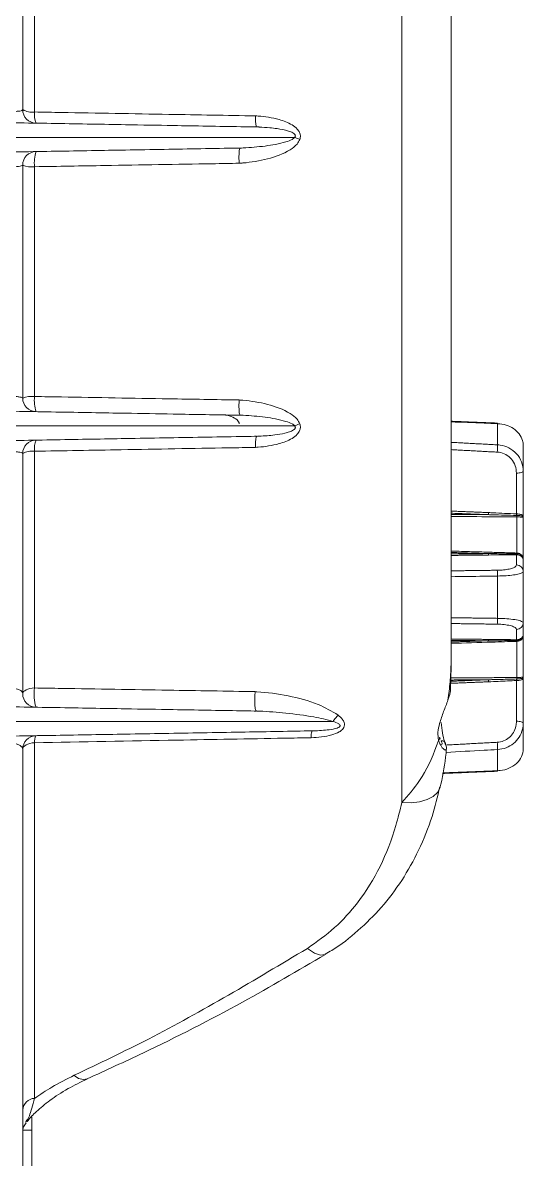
# Model space of a CAD drawing. Extents: x 12.1 to 108.7, y 1 to 80.4.
# Drawn here: x 82.21 to 83.32, y 30.73 to 33.251 of the extents above; entities that cross this region are included whole.
import ezdxf

# ---------------------------------------------------------------- set-up
doc = ezdxf.new("R2010")
doc.units = 0
doc.header["$MEASUREMENT"] = 0
doc.linetypes.add('SLD-Solid', pattern=[0])
doc.layers.add('OBJECT', color=7, linetype='CONTINUOUS')

msp = doc.modelspace()

# ---------------------------------------------------------------- linework, layer by layer
at = {"layer": 'OBJECT', "linetype": 'SLD-Solid', "lineweight": 15}
for p, q in [((83.0501, 31.5216), (83.0501, 33.8324)), ((82.2095, 33.5911), (82.2095, 33.0586)), ((82.2359, 33.5784), (82.2359, 33.0533)), ((83.1595, 31.8428), (83.1595, 33.5105)), ((82.2095, 32.9355), (82.2095, 32.4186)), ((82.2359, 32.9319), (82.2359, 32.4222)), ((83.2627, 32.315), (83.2627, 32.3619)), ((82.2095, 32.2955), (82.2095, 31.7629)), ((82.2359, 32.3008), (82.2359, 31.7757)), ((83.3195, 32.3134), (83.3195, 32.2564)), ((83.3195, 32.3134), (83.3195, 32.2388)), ((83.3045, 32.1617), (83.3045, 32.2523)), ((83.3195, 32.2564), (83.3195, 32.1559)), ((83.3195, 32.2388), (83.3195, 32.2381)), ((83.305, 32.075), (83.305, 32.1551)), ((83.3195, 32.1559), (83.3195, 32.1535)), ((83.3195, 32.1535), (83.3195, 32.1559)), ((83.3195, 32.1535), (83.3195, 32.0623)), ((83.3045, 32.0485), (83.3045, 32.0713)), ((83.3195, 32.0623), (83.3195, 32.0593)), ((83.3195, 32.0593), (83.3195, 32.034)), ((83.2627, 31.9301), (83.2627, 32.024)), ((83.3195, 32.034), (83.3195, 31.92)), ((83.3195, 31.92), (83.3195, 31.8947)), ((83.3045, 31.8827), (83.3045, 31.9055)), ((83.3195, 31.8947), (83.3195, 31.8918)), ((83.3195, 31.8918), (83.3195, 31.8005)), ((83.305, 31.7989), (83.305, 31.879)), ((83.3045, 31.7017), (83.3045, 31.7923)), ((83.3195, 31.8005), (83.3195, 31.7982)), ((83.3195, 31.7982), (83.3195, 31.8005)), ((83.3195, 31.7982), (83.3195, 31.6976)), ((83.3195, 31.7159), (83.3195, 31.7153)), ((83.3195, 31.7153), (83.3195, 31.6406)), ((83.3195, 31.6976), (83.3195, 31.6406)), ((82.2095, 31.6398), (82.2095, 30.5345)), ((82.2359, 31.6543), (82.2359, 30.8654)), ((83.2627, 31.5921), (83.2627, 31.6391)), ((82.2295, 30.8245), (82.2295, 30.7945)), ((82.2295, 30.7945), (82.2097, 30.7945)), ((82.2295, 30.7945), (82.2295, 30.607))]:
    msp.add_line(p, q, dxfattribs=at)
at = {"layer": 'OBJECT', "linetype": 'SLD-Solid', "lineweight": 15, "flags": 128}
for points in [[(83.3195, 32.2564), (83.3192, 32.2556), (83.3184, 32.2548), (83.317, 32.2541), (83.3151, 32.2535), (83.3128, 32.253), (83.3103, 32.2526), (83.3074, 32.2524), (83.3045, 32.2523)], [(82.2359, 31.7757), (82.2306, 31.7752), (82.2255, 31.7743), (82.221, 31.773), (82.217, 31.7714), (82.2138, 31.7696), (82.2115, 31.7675), (82.21, 31.7653), (82.2095, 31.7629)], [(83.3195, 31.6976), (83.3192, 31.6984), (83.3184, 31.6992), (83.317, 31.6999), (83.3151, 31.7005), (83.3128, 31.7011), (83.3103, 31.7014), (83.3074, 31.7017), (83.3045, 31.7017)], [(82.2359, 31.6543), (82.2306, 31.6537), (82.2255, 31.6527), (82.221, 31.6513), (82.217, 31.6495), (82.2138, 31.6474), (82.2115, 31.645), (82.21, 31.6425), (82.2095, 31.6398)], [(83.1354, 31.5564), (83.1349, 31.5546), (83.1294, 31.544), (83.1197, 31.535), (83.1062, 31.528), (83.0896, 31.5233), (83.0706, 31.5211), (83.0501, 31.5216)], [(82.8805, 31.1846), (82.8803, 31.1846), (82.8698, 31.1828), (82.8563, 31.1873), (82.8407, 31.198)]]:
    msp.add_lwpolyline(points, dxfattribs=at)
at = {"layer": 'OBJECT', "linetype": 'SLD-Solid', "lineweight": 15}
for centre, radius, start, end in [((82.2395, 33.0586), 0.03, 180, 269), ((82.2301, 33.0927), 0.0399, 238.9053, 278.3071), ((82.2861, 33.0471), 0.0506, 172.9938, 201.4695), ((82.2395, 32.9355), 0.03, 91, 180), ((82.308, 32.9421), 0.0728, 161.2778, 188.067), ((82.2299, 32.9867), 0.0552, 248.2911, 276.1629), ((82.2299, 32.3673), 0.0552, 83.8371, 111.7089), ((82.308, 32.4119), 0.0728, 171.933, 198.7222), ((82.2395, 32.4186), 0.03, 180, 269), ((83.2602, 32.3622), 0.00246, 353.2445, 23.2204), ((82.2395, 32.2955), 0.03, 91, 180), ((82.2861, 32.3069), 0.0506, 158.5305, 187.0062), ((82.2301, 32.2613), 0.0399, 81.6929, 121.0947), ((82.5304, 32.3424), 0.7328, 356.5901, 357.8574), ((83.6172, 32.1481), 0.3749, 177.4746, 178.1777), ((83.5915, 32.1436), 0.2876, 176.3941, 177.0681), ((83.4257, 32.1596), 0.1207, 179.0434, 180.6425), ((83.1795, 32.1574), 0.1255, 358.9388, 0.4006), ((83.3225, 32.158), 0.00543, 166.8478, 193.1522), ((83.2748, 32.0739), 0.0323, 180.3683, 185.9716), ((83.3179, 32.0737), 0.0136, 181.8436, 189.8382), ((83.2732, 32.0738), 0.0318, 358.9299, 2.2254), ((83.3369, 32.0724), 0.0319, 178.5971, 181.9671), ((83.3047, 32.0338), 0.0148, 0.8768, 90.8507), ((83.3197, 32.0665), 0.00262, 161.0245, 198.9755), ((83.1631, 32.0243), 0.0996, 359.7718, 7.2038), ((83.1631, 31.9297), 0.0996, 352.7962, 0.2282), ((83.3047, 31.9203), 0.0148, 269.1493, 359.1232), ((83.2748, 31.8801), 0.0323, 174.0284, 179.6317), ((83.3179, 31.8804), 0.0136, 170.1618, 178.1564), ((83.3369, 31.8816), 0.0319, 178.0329, 181.4029), ((83.2732, 31.8802), 0.0318, 357.7746, 1.0701), ((83.3197, 31.8876), 0.00262, 161.0245, 198.9755), ((83.6172, 31.8059), 0.3749, 181.8223, 182.5254), ((83.5915, 31.8104), 0.2876, 182.9319, 183.6059), ((83.1795, 31.7966), 0.1255, 359.5994, 1.0612), ((83.4257, 31.7944), 0.1207, 179.3575, 180.9566), ((83.3225, 31.796), 0.00543, 166.8478, 193.1522), ((82.3199, 31.7604), 0.0854, 169.6709, 198.7179), ((82.2395, 31.7629), 0.03, 180, 269), ((82.2395, 31.6398), 0.03, 91, 180), ((82.2617, 31.6572), 0.0261, 150.879, 186.3621), ((83.1281, 31.6644), 0.0057, 309.5975, 14.5538), ((83.1391, 31.6502), 0.00819, 355.7612, 99.909), ((82.5304, 31.6117), 0.7328, 2.1426, 3.4099), ((83.2603, 31.5918), 0.00232, 335.6497, 7.4455), ((82.3446, 30.9356), 0.0282, 222.4508, 286.5671), ((82.237, 30.8379), 0.0275, 92.2886, 175.9862), ((82.2395, 30.7911), 0.03, 137.3784, 179.9679)]:
    msp.add_arc(centre, radius, start, end, dxfattribs=at)
for points, knots in [([(82.7238, 33.0201), (82.7136, 33.0203), (82.6535, 33.0213), (82.5577, 33.023), (82.451, 33.0249), (82.3624, 33.0264), (82.2827, 33.0278), (82.1231, 33.0306), (81.9372, 33.0338), (81.7251, 33.0375), (81.5129, 33.0412), (81.2831, 33.0453), (81.059, 33.0492), (80.9096, 33.0518), (80.8098, 33.0535), (80.7433, 33.0547), (80.6988, 33.0555), (80.6692, 33.056), (80.6494, 33.0563), (80.6362, 33.0565), (80.6273, 33.0567), (80.6214, 33.0568), (80.6175, 33.0569), (80.6148, 33.0569), (80.6131, 33.0569), (80.6119, 33.057), (80.6111, 33.057), (80.6106, 33.057), (80.6102, 33.057), (80.61, 33.057), (80.6098, 33.057), (80.6097, 33.057), (80.6096, 33.057), (80.6096, 33.057), (80.6096, 33.057), (80.6095, 33.057), (80.6095, 33.057), (80.6095, 33.057), (80.6095, 33.057), (80.6095, 33.057)], [0, 0, 0, 0, 0.016158, 0.095778, 0.151449, 0.188412, 0.225371, 0.262677, 0.410011, 0.483678, 0.557345, 0.704679, 0.802926, 0.868474, 0.91221, 0.941394, 0.960869, 0.973866, 0.982541, 0.988332, 0.992198, 0.994779, 0.996503, 0.997656, 0.998426, 0.998941, 0.999286, 0.999517, 0.999672, 0.999777, 0.999847, 0.999895, 0.999927, 0.99995, 0.99997, 0.999984, 0.99999, 0.999997, 1, 1, 1, 1]), ([(82.2095, 33.0586), (82.2092, 33.058), (82.2085, 33.0568), (82.2033, 33.0554), (82.1955, 33.0545), (82.1879, 33.0543), (82.1833, 33.0543), (82.1821, 33.0543)], [0, 0, 0, 0, 0.236418, 0.470095, 0.698088, 0.91992, 1, 1, 1, 1]), ([(82.2359, 33.0533), (82.2557, 33.0529), (82.355, 33.0512), (82.5183, 33.0483), (82.6618, 33.0458), (82.7259, 33.0447)], [0, 0, 0, 0, 0.121536, 0.607682, 1, 1, 1, 1]), ([(82.7259, 33.0447), (82.7258, 33.0443), (82.7258, 33.0417), (82.7258, 33.0359), (82.7261, 33.0284), (82.7269, 33.0223), (82.7276, 33.0209), (82.7279, 33.0202)], [0, 0, 0, 0, 0.026532, 0.211222, 0.474182, 0.73709, 1, 1, 1, 1]), ([(82.7259, 33.0447), (82.7277, 33.0445), (82.7452, 33.0434), (82.773, 33.0391), (82.8026, 33.0283), (82.8176, 33.0172), (82.8236, 33.0086), (82.8259, 33.0003), (82.8247, 32.9952), (82.824, 32.9924)], [0, 0, 0, 0, 0.045295, 0.427285, 0.679026, 0.799084, 0.872181, 0.930512, 1, 1, 1, 1]), ([(82.7279, 33.0202), (82.7279, 33.0202), (82.7279, 33.0202), (82.7276, 33.0201), (82.7263, 33.0201), (82.7249, 33.0201), (82.7238, 33.0201)], [0, 0, 0, 0, 0.04824, 0.12304, 0.344037, 1, 1, 1, 1]), ([(82.8126, 32.997), (82.8126, 32.997), (82.813, 32.9975), (82.8137, 32.9985), (82.8141, 32.9998), (82.8141, 33.001), (82.8138, 33.0023), (82.8122, 33.0047), (82.8071, 33.0082), (82.7939, 33.0129), (82.7766, 33.0161), (82.755, 33.0186), (82.7413, 33.0196), (82.7314, 33.0201), (82.7294, 33.0201), (82.7279, 33.0202)], [0, 0, 0, 0, 0.000024, 0.018739, 0.037647, 0.041985, 0.056768, 0.075409, 0.129309, 0.241641, 0.513826, 0.683901, 0.934902, 0.953729, 1, 1, 1, 1]), ([(80.6095, 32.997), (81.0195, 32.997), (81.4704, 32.997), (81.9623, 32.997), (82.0853, 32.997), (82.208, 32.997), (82.3316, 32.997), (82.4769, 32.997), (82.6293, 32.997), (82.7515, 32.997), (82.8126, 32.997)], [0, 0, 0, 0, 0.543778, 0.598156, 0.652534, 0.706911, 0.761242, 0.815244, 0.907603, 1, 1, 1, 1]), ([(82.824, 32.9924), (82.8221, 32.9889), (82.8172, 32.9795), (82.7934, 32.9622), (82.7525, 32.9477), (82.7134, 32.9413), (82.6922, 32.9398), (82.6894, 32.9396)], [0, 0, 0, 0, 0.079734, 0.211261, 0.576786, 0.94305, 1, 1, 1, 1]), ([(82.6914, 32.9731), (82.6937, 32.9732), (82.7124, 32.9741), (82.7465, 32.9771), (82.7831, 32.9833), (82.8047, 32.991), (82.8111, 32.9951), (82.8126, 32.997), (82.8126, 32.997)], [0, 0, 0, 0, 0.0565943, 0.4453854, 0.8209189, 0.941076, 0.9999823, 1, 1, 1, 1]), ([(82.6867, 32.9733), (82.6321, 32.9723), (82.549, 32.9709), (82.4437, 32.969), (82.3622, 32.9676), (82.2827, 32.9662), (82.1755, 32.9643), (81.9894, 32.9611), (81.7063, 32.9562), (81.3944, 32.9507), (81.1333, 32.9462), (80.9591, 32.9431), (80.8429, 32.9411), (80.7653, 32.9397), (80.7136, 32.9388), (80.679, 32.9382), (80.6559, 32.9378), (80.6405, 32.9376), (80.6302, 32.9374), (80.6234, 32.9373), (80.6188, 32.9372), (80.6157, 32.9371), (80.6137, 32.9371), (80.6123, 32.9371), (80.6114, 32.937), (80.6108, 32.937), (80.6103, 32.937), (80.6101, 32.937), (80.6099, 32.937), (80.6098, 32.937), (80.6097, 32.937), (80.6096, 32.937), (80.6096, 32.937), (80.6095, 32.937), (80.6095, 32.937), (80.6095, 32.937), (80.6095, 32.937), (80.6095, 32.937)], [0, 0, 0, 0, 0.088506, 0.134548, 0.172191, 0.209947, 0.247828, 0.323817, 0.473867, 0.648941, 0.765737, 0.843661, 0.895653, 0.930345, 0.953495, 0.968945, 0.979256, 0.986138, 0.990733, 0.993801, 0.99585, 0.997219, 0.998133, 0.998745, 0.999155, 0.999429, 0.999613, 0.999737, 0.99982, 0.999876, 0.999915, 0.999941, 0.999959, 0.999979, 0.999987, 0.999995, 1, 1, 1, 1]), ([(82.6867, 32.9733), (82.6874, 32.9733), (82.6884, 32.9733), (82.6897, 32.9733), (82.6906, 32.9733), (82.6911, 32.9732), (82.6913, 32.9732), (82.6914, 32.9732), (82.6914, 32.9731), (82.6914, 32.9731)], [0, 0, 0, 0, 0.339812, 0.570064, 0.726573, 0.885535, 0.945871, 0.991239, 1, 1, 1, 1]), ([(82.6894, 32.9396), (82.6894, 32.9399), (82.6893, 32.9422), (82.689, 32.9478), (82.689, 32.9564), (82.6894, 32.9647), (82.6902, 32.9709), (82.691, 32.9724), (82.6914, 32.9731)], [0, 0, 0, 0, 0.021138, 0.145045, 0.358845, 0.572583, 0.786291, 1, 1, 1, 1]), ([(82.2095, 32.9355), (82.2095, 32.9353), (82.2093, 32.9347), (82.2067, 32.9337), (82.2006, 32.9325), (82.1921, 32.9316), (82.1855, 32.9312), (82.1821, 32.931)], [0, 0, 0, 0, 0.09404, 0.324106, 0.551552, 0.776448, 1, 1, 1, 1]), ([(82.6894, 32.9396), (82.6696, 32.9392), (82.5704, 32.9375), (82.4192, 32.935), (82.2878, 32.9327), (82.2359, 32.9319)], [0, 0, 0, 0, 0.1312365, 0.6561825, 1, 1, 1, 1]), ([(82.1821, 32.423), (82.1834, 32.423), (82.188, 32.4227), (82.1956, 32.4221), (82.2033, 32.4211), (82.2085, 32.4198), (82.2092, 32.419), (82.2095, 32.4186)], [0, 0, 0, 0, 0.0835765, 0.3092934, 0.5379758, 0.7686309, 1, 1, 1, 1]), ([(82.2359, 32.4222), (82.2557, 32.4218), (82.3549, 32.4201), (82.5061, 32.4176), (82.6374, 32.4153), (82.6894, 32.4145)], [0, 0, 0, 0, 0.131237, 0.656183, 1, 1, 1, 1]), ([(82.6867, 32.3808), (82.6387, 32.3816), (82.5556, 32.383), (82.451, 32.3849), (82.3624, 32.3864), (82.2827, 32.3878), (82.1231, 32.3906), (81.9372, 32.3938), (81.7251, 32.3975), (81.5129, 32.4012), (81.2831, 32.4053), (81.059, 32.4092), (80.9096, 32.4118), (80.8098, 32.4135), (80.7433, 32.4147), (80.6988, 32.4155), (80.6692, 32.416), (80.6494, 32.4163), (80.6362, 32.4165), (80.6273, 32.4167), (80.6214, 32.4168), (80.6175, 32.4169), (80.6148, 32.4169), (80.6131, 32.4169), (80.6119, 32.417), (80.6111, 32.417), (80.6106, 32.417), (80.6102, 32.417), (80.61, 32.417), (80.6098, 32.417), (80.6097, 32.417), (80.6096, 32.417), (80.6096, 32.417), (80.6096, 32.417), (80.6095, 32.417), (80.6095, 32.417), (80.6095, 32.417), (80.6095, 32.417), (80.6095, 32.417)], [0, 0, 0, 0, 0.0776549, 0.1344416, 0.1721448, 0.2098448, 0.2478987, 0.3981858, 0.4733294, 0.548473, 0.6987602, 0.7989761, 0.8658381, 0.9104506, 0.9402196, 0.9600848, 0.9733423, 0.982191, 0.9880977, 0.9920412, 0.9946745, 0.9964334, 0.9976086, 0.9983942, 0.9989197, 0.9992715, 0.9995072, 0.9996655, 0.999772, 0.9998439, 0.9998927, 0.9999259, 0.9999489, 0.9999695, 0.9999834, 0.9999902, 0.9999972, 1, 1, 1, 1]), ([(82.6894, 32.4145), (82.6894, 32.4141), (82.6893, 32.4119), (82.689, 32.4062), (82.689, 32.3977), (82.6894, 32.3893), (82.6902, 32.3831), (82.691, 32.3816), (82.6914, 32.3809)], [0, 0, 0, 0, 0.021138, 0.145045, 0.358845, 0.572583, 0.786291, 1, 1, 1, 1]), ([(82.6894, 32.4145), (82.6922, 32.4142), (82.7134, 32.4127), (82.7525, 32.4064), (82.7934, 32.3918), (82.8172, 32.3745), (82.8221, 32.3652), (82.824, 32.3616)], [0, 0, 0, 0, 0.05695, 0.423214, 0.788739, 0.920266, 1, 1, 1, 1]), ([(82.6895, 32.3613), (82.6895, 32.3614), (82.6895, 32.3629), (82.6884, 32.3674), (82.6804, 32.3742), (82.6688, 32.3795), (82.6605, 32.381), (82.6595, 32.3811)], [0, 0, 0, 0, 0.011316, 0.209256, 0.598144, 0.951801, 1, 1, 1, 1]), ([(82.6914, 32.3809), (82.6914, 32.3809), (82.6914, 32.3808), (82.691, 32.3808), (82.6896, 32.3807), (82.688, 32.3807), (82.6867, 32.3808)], [0, 0, 0, 0, 0.046332, 0.117721, 0.325195, 1, 1, 1, 1]), ([(82.8126, 32.357), (82.8126, 32.357), (82.8111, 32.3589), (82.8047, 32.363), (82.7831, 32.3707), (82.7465, 32.3769), (82.7147, 32.3797), (82.6961, 32.3807), (82.6937, 32.3808), (82.6914, 32.3809)], [0, 0, 0, 0, 0.000018, 0.058924, 0.179081, 0.554615, 0.943406, 0.94449, 1, 1, 1, 1]), ([(80.6095, 32.357), (81.0195, 32.357), (81.4704, 32.357), (81.9623, 32.357), (82.0853, 32.357), (82.208, 32.357), (82.3316, 32.357), (82.4769, 32.357), (82.6293, 32.357), (82.7515, 32.357), (82.8126, 32.357)], [0, 0, 0, 0, 0.543778, 0.598156, 0.652534, 0.706911, 0.761242, 0.815244, 0.907603, 1, 1, 1, 1]), ([(82.824, 32.3616), (82.8247, 32.3588), (82.8259, 32.3537), (82.8236, 32.3455), (82.8176, 32.3368), (82.8026, 32.3257), (82.773, 32.3149), (82.7452, 32.3107), (82.7277, 32.3095), (82.7259, 32.3094)], [0, 0, 0, 0, 0.069488, 0.127819, 0.200916, 0.320974, 0.572715, 0.954705, 1, 1, 1, 1]), ([(82.7279, 32.3338), (82.7294, 32.3339), (82.7314, 32.334), (82.745, 32.3346), (82.7646, 32.3362), (82.787, 32.3397), (82.8008, 32.3435), (82.808, 32.3463), (82.8121, 32.3494), (82.8134, 32.3511), (82.8141, 32.3527), (82.8141, 32.3543), (82.8136, 32.3557), (82.813, 32.3566), (82.8126, 32.357), (82.8126, 32.357)], [0, 0, 0, 0, 0.046261, 0.065083, 0.435737, 0.675513, 0.781853, 0.888698, 0.912969, 0.937441, 0.951934, 0.966489, 0.983851, 0.999976, 1, 1, 1, 1]), ([(83.2627, 32.3619), (83.2527, 32.3623), (83.2183, 32.3637), (83.1839, 32.365), (83.1595, 32.366)], [0, 0, 0, 0, 0.29041, 1, 1, 1, 1]), ([(83.3195, 32.3134), (83.3192, 32.3172), (83.3184, 32.3263), (83.3113, 32.3396), (83.2985, 32.3514), (83.2818, 32.3596), (83.2691, 32.3611), (83.2627, 32.3619)], [0, 0, 0, 0, 0.156463, 0.377207, 0.586936, 0.792743, 1, 1, 1, 1]), ([(82.7238, 32.3339), (82.7136, 32.3337), (82.6468, 32.3326), (82.5511, 32.3309), (82.4437, 32.329), (82.3622, 32.3276), (82.2827, 32.3262), (82.1755, 32.3243), (81.9894, 32.3211), (81.7063, 32.3162), (81.3944, 32.3107), (81.1333, 32.3062), (80.9591, 32.3031), (80.8429, 32.3011), (80.7653, 32.2997), (80.7136, 32.2988), (80.679, 32.2982), (80.6559, 32.2978), (80.6405, 32.2976), (80.6302, 32.2974), (80.6234, 32.2973), (80.6188, 32.2972), (80.6157, 32.2971), (80.6137, 32.2971), (80.6123, 32.2971), (80.6114, 32.297), (80.6108, 32.297), (80.6103, 32.297), (80.6101, 32.297), (80.6099, 32.297), (80.6098, 32.297), (80.6097, 32.297), (80.6096, 32.297), (80.6096, 32.297), (80.6095, 32.297), (80.6095, 32.297), (80.6095, 32.297), (80.6095, 32.297), (80.6095, 32.297)], [0, 0, 0, 0, 0.016158, 0.106416, 0.151553, 0.188457, 0.225471, 0.262607, 0.337103, 0.484205, 0.655839, 0.770341, 0.846733, 0.897704, 0.931714, 0.954409, 0.969555, 0.979663, 0.986411, 0.990915, 0.993923, 0.995931, 0.997273, 0.99817, 0.99877, 0.999171, 0.99944, 0.999621, 0.999742, 0.999824, 0.999879, 0.999916, 0.999942, 0.99996, 0.999979, 0.999987, 0.999995, 1, 1, 1, 1]), ([(82.7238, 32.3339), (82.7243, 32.3339), (82.7253, 32.3339), (82.7264, 32.3339), (82.7272, 32.3339), (82.7277, 32.3339), (82.7279, 32.3338), (82.7279, 32.3338), (82.7279, 32.3338)], [0, 0, 0, 0, 0.341779, 0.573121, 0.730178, 0.890202, 0.950426, 1, 1, 1, 1]), ([(82.7259, 32.3094), (82.7258, 32.3097), (82.7258, 32.3123), (82.7258, 32.3181), (82.7261, 32.3256), (82.7269, 32.3317), (82.7276, 32.3331), (82.7279, 32.3338)], [0, 0, 0, 0, 0.026532, 0.211222, 0.474182, 0.73709, 1, 1, 1, 1]), ([(82.2095, 32.2955), (82.2094, 32.2957), (82.2092, 32.2966), (82.2066, 32.2978), (82.2005, 32.299), (82.192, 32.2997), (82.1854, 32.2997), (82.1821, 32.2997)], [0, 0, 0, 0, 0.1044749, 0.3359586, 0.5610039, 0.7814477, 1, 1, 1, 1]), ([(82.7259, 32.3094), (82.706, 32.309), (82.6067, 32.3073), (82.4434, 32.3044), (82.2999, 32.3019), (82.2359, 32.3008)], [0, 0, 0, 0, 0.121536, 0.607682, 1, 1, 1, 1]), ([(83.3045, 32.2523), (83.304, 32.2579), (83.3029, 32.269), (83.2941, 32.2837), (83.2814, 32.2941), (83.2698, 32.2981), (83.2633, 32.2987), (83.2619, 32.2988)], [0, 0, 0, 0, 0.244965, 0.490375, 0.723034, 0.938923, 1, 1, 1, 1]), ([(83.2627, 32.315), (83.2646, 32.3148), (83.2732, 32.3141), (83.2887, 32.309), (83.3055, 32.2959), (83.3173, 32.2775), (83.3188, 32.2634), (83.3195, 32.2564)], [0, 0, 0, 0, 0.06206, 0.280895, 0.514816, 0.758819, 1, 1, 1, 1]), ([(83.2425, 32.1601), (83.2392, 32.1602), (83.2225, 32.1609), (83.1949, 32.162), (83.1705, 32.1629), (83.1595, 32.1634)], [0, 0, 0, 0, 0.120353, 0.601764, 1, 1, 1, 1]), ([(83.305, 32.1551), (83.2869, 32.1552), (83.2384, 32.1556), (83.1899, 32.1559), (83.1595, 32.1561)], [0, 0, 0, 0, 0.37401, 1, 1, 1, 1]), ([(83.3043, 32.1583), (83.2868, 32.1588), (83.2662, 32.1595), (83.2456, 32.16), (83.2425, 32.1601)], [0, 0, 0, 0, 0.849802, 1, 1, 1, 1]), ([(83.2427, 32.1647), (83.2458, 32.1645), (83.2664, 32.1637), (83.287, 32.1626), (83.3045, 32.1617)], [0, 0, 0, 0, 0.150177, 1, 1, 1, 1]), ([(83.3195, 32.1535), (83.3195, 32.1535), (83.3195, 32.1535), (83.3195, 32.1536), (83.3195, 32.1536), (83.3195, 32.1536), (83.3194, 32.1537), (83.3192, 32.154), (83.3183, 32.1543), (83.3161, 32.1547), (83.3127, 32.1549), (83.3091, 32.1551), (83.3063, 32.1551), (83.305, 32.1551)], [0, 0, 0, 0, 0.007067, 0.008531, 0.013729, 0.028139, 0.057805, 0.119651, 0.255243, 0.503841, 0.641027, 0.838394, 1, 1, 1, 1]), ([(83.3051, 32.1617), (83.3066, 32.1616), (83.3097, 32.1615), (83.3139, 32.1608), (83.3161, 32.1599), (83.3171, 32.1594), (83.3172, 32.1593)], [0, 0, 0, 0, 0.3024, 0.609801, 0.937989, 1, 1, 1, 1]), ([(83.3172, 32.1568), (83.3171, 32.1568), (83.3161, 32.1572), (83.3138, 32.1577), (83.3097, 32.1582), (83.3066, 32.1583), (83.3051, 32.1583)], [0, 0, 0, 0, 0.061214, 0.387729, 0.695884, 1, 1, 1, 1]), ([(83.3172, 32.1593), (83.3176, 32.1589), (83.319, 32.1579), (83.3195, 32.1567), (83.3195, 32.1559), (83.3195, 32.1559)], [0, 0, 0, 0, 0.306093, 0.981681, 1, 1, 1, 1]), ([(83.3172, 32.1568), (83.3177, 32.1565), (83.3186, 32.1558), (83.3192, 32.1549), (83.3194, 32.1542), (83.3195, 32.1538), (83.3195, 32.1537), (83.3195, 32.1536), (83.3195, 32.1536), (83.3195, 32.1535), (83.3195, 32.1535)], [0, 0, 0, 0, 0.315172, 0.674072, 0.841266, 0.92242, 0.962073, 0.977142, 0.981068, 1, 1, 1, 1]), ([(83.3195, 32.1559), (83.3195, 32.1559), (83.3195, 32.1561), (83.319, 32.1564), (83.3176, 32.1567), (83.3172, 32.1568)], [0, 0, 0, 0, 0.018348, 0.69417, 1, 1, 1, 1]), ([(83.2425, 32.0737), (83.2456, 32.0737), (83.261, 32.0736), (83.2816, 32.0734), (83.2991, 32.0733), (83.3043, 32.0732)], [0, 0, 0, 0, 0.149392, 0.746961, 1, 1, 1, 1]), ([(83.3045, 32.0713), (83.2979, 32.0712), (83.2773, 32.0709), (83.2567, 32.0707), (83.2427, 32.0706)], [0, 0, 0, 0, 0.323173, 1, 1, 1, 1]), ([(83.305, 32.075), (83.3063, 32.0749), (83.3091, 32.0746), (83.3127, 32.0731), (83.3161, 32.0706), (83.3183, 32.0677), (83.3192, 32.0649), (83.3194, 32.0635), (83.3195, 32.0629), (83.3195, 32.0626), (83.3195, 32.0624), (83.3195, 32.0623), (83.3195, 32.0623), (83.3195, 32.0623)], [0, 0, 0, 0, 0.161606, 0.358973, 0.496159, 0.744757, 0.880349, 0.942195, 0.971861, 0.986271, 0.991469, 0.992933, 1, 1, 1, 1]), ([(83.3051, 32.0732), (83.3066, 32.073), (83.3097, 32.0727), (83.3137, 32.0707), (83.3161, 32.0687), (83.3171, 32.0675), (83.3172, 32.0673)], [0, 0, 0, 0, 0.303836, 0.61198, 0.938473, 1, 1, 1, 1]), ([(83.3172, 32.0656), (83.3171, 32.0658), (83.3161, 32.0669), (83.3138, 32.0689), (83.3097, 32.0708), (83.3066, 32.0712), (83.3051, 32.0713)], [0, 0, 0, 0, 0.062329, 0.390489, 0.697879, 1, 1, 1, 1]), ([(83.2619, 32.0368), (83.2667, 32.037), (83.2763, 32.0374), (83.2888, 32.0394), (83.2984, 32.0422), (83.3037, 32.0454), (83.3043, 32.0476), (83.3045, 32.0485)], [0, 0, 0, 0, 0.2041742, 0.4081358, 0.6178978, 0.8408813, 1, 1, 1, 1]), ([(83.3195, 32.0623), (83.3195, 32.0623), (83.3195, 32.0623), (83.3195, 32.0624), (83.3195, 32.0625), (83.3195, 32.0627), (83.3194, 32.0632), (83.3192, 32.0643), (83.3186, 32.0657), (83.3177, 32.0668), (83.3172, 32.0673)], [0, 0, 0, 0, 0.018932, 0.022858, 0.037927, 0.07758, 0.158734, 0.325928, 0.684828, 1, 1, 1, 1]), ([(83.3172, 32.0673), (83.3176, 32.0665), (83.319, 32.0641), (83.3195, 32.0613), (83.3195, 32.0593), (83.3195, 32.0593)], [0, 0, 0, 0, 0.30583, 0.981652, 1, 1, 1, 1]), ([(83.3195, 32.0593), (83.3195, 32.0593), (83.3195, 32.0608), (83.319, 32.063), (83.3176, 32.065), (83.3172, 32.0656)], [0, 0, 0, 0, 0.018319, 0.693907, 1, 1, 1, 1]), ([(83.2627, 32.024), (83.2527, 32.0238), (83.2183, 32.0233), (83.1839, 32.0228), (83.1595, 32.0225)], [0, 0, 0, 0, 0.2904097, 1, 1, 1, 1]), ([(83.3195, 32.034), (83.3192, 32.0332), (83.3184, 32.0315), (83.3113, 32.0287), (83.2985, 32.0262), (83.2818, 32.0244), (83.2691, 32.0241), (83.2627, 32.024)], [0, 0, 0, 0, 0.156463, 0.377207, 0.586936, 0.792743, 1, 1, 1, 1]), ([(83.3045, 31.9055), (83.304, 31.9069), (83.3029, 31.9097), (83.2941, 31.9134), (83.2814, 31.916), (83.2698, 31.917), (83.2633, 31.9172), (83.2619, 31.9172)], [0, 0, 0, 0, 0.244965, 0.490375, 0.723034, 0.938923, 1, 1, 1, 1]), ([(83.2627, 31.9301), (83.2646, 31.93), (83.2732, 31.9299), (83.2887, 31.929), (83.3055, 31.9267), (83.3173, 31.9235), (83.3188, 31.9212), (83.3195, 31.92)], [0, 0, 0, 0, 0.06206, 0.280895, 0.514816, 0.758819, 1, 1, 1, 1]), ([(83.3195, 31.8918), (83.3195, 31.8917), (83.3195, 31.8917), (83.3195, 31.8916), (83.3195, 31.8915), (83.3195, 31.8912), (83.3194, 31.8905), (83.3192, 31.8891), (83.3183, 31.8864), (83.3161, 31.8834), (83.3127, 31.8809), (83.3091, 31.8794), (83.3063, 31.8791), (83.305, 31.879)], [0, 0, 0, 0, 0.007067, 0.008531, 0.013729, 0.028139, 0.057805, 0.119651, 0.255243, 0.503841, 0.641027, 0.838394, 1, 1, 1, 1]), ([(83.3172, 31.8884), (83.3176, 31.889), (83.319, 31.891), (83.3195, 31.8932), (83.3195, 31.8947), (83.3195, 31.8947)], [0, 0, 0, 0, 0.306093, 0.981681, 1, 1, 1, 1]), ([(83.3195, 31.8947), (83.3195, 31.8947), (83.3195, 31.8928), (83.319, 31.89), (83.3176, 31.8875), (83.3172, 31.8867)], [0, 0, 0, 0, 0.018348, 0.69417, 1, 1, 1, 1]), ([(83.3172, 31.8867), (83.3177, 31.8872), (83.3186, 31.8883), (83.3192, 31.8897), (83.3194, 31.8908), (83.3195, 31.8913), (83.3195, 31.8915), (83.3195, 31.8916), (83.3195, 31.8917), (83.3195, 31.8917), (83.3195, 31.8918)], [0, 0, 0, 0, 0.315172, 0.674072, 0.841266, 0.92242, 0.962073, 0.977142, 0.981068, 1, 1, 1, 1]), ([(83.2425, 31.8803), (83.2392, 31.8803), (83.2225, 31.8805), (83.1949, 31.8808), (83.1705, 31.881), (83.1595, 31.8811)], [0, 0, 0, 0, 0.120353, 0.601764, 1, 1, 1, 1]), ([(83.305, 31.879), (83.2869, 31.8785), (83.2384, 31.8771), (83.1899, 31.8756), (83.1595, 31.8747)], [0, 0, 0, 0, 0.37401, 1, 1, 1, 1]), ([(83.3043, 31.8808), (83.2868, 31.8807), (83.2662, 31.8805), (83.2456, 31.8803), (83.2425, 31.8803)], [0, 0, 0, 0, 0.8498016, 1, 1, 1, 1]), ([(83.2427, 31.8834), (83.2458, 31.8834), (83.2664, 31.8832), (83.287, 31.8829), (83.3045, 31.8827)], [0, 0, 0, 0, 0.1501774, 1, 1, 1, 1]), ([(83.3051, 31.8827), (83.3066, 31.8829), (83.3097, 31.8832), (83.3139, 31.8852), (83.3161, 31.8871), (83.3171, 31.8882), (83.3172, 31.8884)], [0, 0, 0, 0, 0.3024, 0.609801, 0.937989, 1, 1, 1, 1]), ([(83.3172, 31.8867), (83.3171, 31.8865), (83.3161, 31.8853), (83.3138, 31.8833), (83.3097, 31.8813), (83.3066, 31.881), (83.3051, 31.8808)], [0, 0, 0, 0, 0.061214, 0.387729, 0.695884, 1, 1, 1, 1]), ([(83.1526, 31.7486), (83.1543, 31.7621), (83.1565, 31.7783), (83.1578, 31.7968), (83.1583, 31.8037), (83.1586, 31.8097), (83.1589, 31.8148), (83.159, 31.8191), (83.1592, 31.8229), (83.1593, 31.8261), (83.1593, 31.8289), (83.1594, 31.8313), (83.1594, 31.8333), (83.1594, 31.8351), (83.1595, 31.8366), (83.1595, 31.8379), (83.1595, 31.8402), (83.1595, 31.8428), (83.1595, 31.845), (83.1595, 31.8456)], [0, 0, 0, 0, 0.419404, 0.502129, 0.572967, 0.633692, 0.68578, 0.730474, 0.768831, 0.801748, 0.829997, 0.854236, 0.875032, 0.892872, 0.908173, 0.921295, 0.932546, 0.981194, 1, 1, 1, 1]), ([(83.1595, 31.8456), (83.1595, 31.8451), (83.1595, 31.8419), (83.1595, 31.826), (83.1592, 31.8036), (83.1585, 31.7841), (83.1583, 31.7772)], [0, 0, 0, 0, 0.021606, 0.13737, 0.694224, 1, 1, 1, 1]), ([(83.2425, 31.794), (83.2456, 31.794), (83.261, 31.7944), (83.2816, 31.795), (83.2991, 31.7955), (83.3043, 31.7957)], [0, 0, 0, 0, 0.149392, 0.746961, 1, 1, 1, 1]), ([(83.3045, 31.7923), (83.2979, 31.792), (83.2773, 31.7908), (83.2567, 31.7899), (83.2427, 31.7894)], [0, 0, 0, 0, 0.323173, 1, 1, 1, 1]), ([(83.305, 31.7989), (83.3063, 31.7989), (83.3091, 31.799), (83.3127, 31.7991), (83.3161, 31.7993), (83.3183, 31.7997), (83.3192, 31.8001), (83.3194, 31.8003), (83.3195, 31.8004), (83.3195, 31.8004), (83.3195, 31.8005), (83.3195, 31.8005), (83.3195, 31.8005), (83.3195, 31.8005)], [0, 0, 0, 0, 0.161606, 0.358973, 0.496159, 0.744757, 0.880349, 0.942195, 0.971861, 0.986271, 0.991469, 0.992933, 1, 1, 1, 1]), ([(83.3051, 31.7957), (83.3066, 31.7958), (83.3097, 31.7958), (83.3137, 31.7963), (83.3161, 31.7968), (83.3171, 31.7972), (83.3172, 31.7972)], [0, 0, 0, 0, 0.3038357, 0.6119805, 0.9384727, 1, 1, 1, 1]), ([(83.3172, 31.7948), (83.3171, 31.7947), (83.3161, 31.7941), (83.3138, 31.7933), (83.3097, 31.7925), (83.3066, 31.7924), (83.3051, 31.7924)], [0, 0, 0, 0, 0.062329, 0.390489, 0.697879, 1, 1, 1, 1]), ([(83.3195, 31.8005), (83.3195, 31.8005), (83.3195, 31.8004), (83.3195, 31.8004), (83.3195, 31.8003), (83.3195, 31.8002), (83.3194, 31.7998), (83.3192, 31.7991), (83.3186, 31.7982), (83.3177, 31.7975), (83.3172, 31.7972)], [0, 0, 0, 0, 0.018932, 0.022858, 0.037927, 0.07758, 0.158734, 0.325928, 0.684828, 1, 1, 1, 1]), ([(83.3195, 31.7982), (83.3195, 31.7981), (83.3195, 31.7973), (83.319, 31.7961), (83.3176, 31.7951), (83.3172, 31.7948)], [0, 0, 0, 0, 0.018319, 0.693907, 1, 1, 1, 1]), ([(83.3172, 31.7972), (83.3176, 31.7973), (83.319, 31.7976), (83.3195, 31.7979), (83.3195, 31.7982), (83.3195, 31.7982)], [0, 0, 0, 0, 0.30583, 0.981652, 1, 1, 1, 1]), ([(82.2095, 31.7629), (82.2091, 31.7645), (82.2084, 31.7676), (82.2025, 31.7717), (82.1943, 31.7746), (82.1872, 31.7758), (82.1834, 31.7762), (82.1824, 31.7763), (82.1821, 31.7763)], [0, 0, 0, 0, 0.279064, 0.547769, 0.784502, 0.941814, 0.984377, 1, 1, 1, 1]), ([(82.2359, 31.7757), (82.2557, 31.7753), (82.3546, 31.7737), (82.5177, 31.771), (82.6609, 31.7687), (82.725, 31.7676)], [0, 0, 0, 0, 0.121378, 0.606889, 1, 1, 1, 1]), ([(82.725, 31.7676), (82.725, 31.7673), (82.7248, 31.7652), (82.7243, 31.7598), (82.7239, 31.751), (82.724, 31.7412), (82.7246, 31.7328), (82.7256, 31.7267), (82.7266, 31.7253), (82.7271, 31.7246)], [0, 0, 0, 0, 0.01807, 0.120033, 0.296078, 0.472079, 0.648053, 0.824027, 1, 1, 1, 1]), ([(82.725, 31.7676), (82.7263, 31.7675), (82.7509, 31.7661), (82.7983, 31.7591), (82.8608, 31.7437), (82.8946, 31.724), (82.909, 31.7155)], [0, 0, 0, 0, 0.018422, 0.374984, 0.731757, 1, 1, 1, 1]), ([(83.1526, 31.7486), (83.1531, 31.75), (83.1557, 31.7575), (83.1586, 31.768), (83.1584, 31.7747), (83.1583, 31.7772)], [0, 0, 0, 0, 0.122492, 0.6608, 1, 1, 1, 1]), ([(82.7227, 31.7245), (82.7129, 31.7247), (82.6531, 31.7257), (82.5577, 31.7274), (82.451, 31.7292), (82.3624, 31.7308), (82.2827, 31.7322), (82.1231, 31.735), (81.9372, 31.7382), (81.7251, 31.7419), (81.5129, 31.7456), (81.2831, 31.7496), (81.059, 31.7535), (80.9096, 31.7562), (80.8098, 31.7579), (80.7433, 31.7591), (80.6988, 31.7598), (80.6692, 31.7604), (80.6494, 31.7607), (80.6362, 31.7609), (80.6273, 31.7611), (80.6214, 31.7612), (80.6175, 31.7613), (80.6148, 31.7613), (80.6131, 31.7613), (80.6119, 31.7614), (80.6111, 31.7614), (80.6106, 31.7614), (80.6102, 31.7614), (80.61, 31.7614), (80.6098, 31.7614), (80.6097, 31.7614), (80.6096, 31.7614), (80.6096, 31.7614), (80.6096, 31.7614), (80.6095, 31.7614), (80.6095, 31.7614), (80.6095, 31.7614), (80.6095, 31.7614), (80.6095, 31.7614)], [0, 0, 0, 0, 0.015578, 0.095245, 0.150949, 0.187933, 0.224914, 0.262242, 0.409663, 0.483374, 0.557084, 0.704505, 0.80281, 0.868397, 0.912158, 0.94136, 0.960846, 0.973851, 0.982531, 0.988325, 0.992193, 0.994776, 0.996501, 0.997654, 0.998425, 0.99894, 0.999285, 0.999517, 0.999672, 0.999776, 0.999847, 0.999895, 0.999927, 0.99995, 0.99997, 0.999984, 0.99999, 0.999997, 1, 1, 1, 1]), ([(83.1318, 31.66), (83.1309, 31.6656), (83.1293, 31.6766), (83.134, 31.6993), (83.1432, 31.7242), (83.1494, 31.7404), (83.1526, 31.7486)], [0, 0, 0, 0, 0.214704, 0.426043, 0.709468, 1, 1, 1, 1]), ([(82.7271, 31.7246), (82.7271, 31.7246), (82.7271, 31.7246), (82.7268, 31.7245), (82.7255, 31.7245), (82.7239, 31.7245), (82.7227, 31.7245)], [0, 0, 0, 0, 0.041603, 0.104699, 0.286317, 1, 1, 1, 1]), ([(82.8977, 31.7014), (82.8977, 31.7014), (82.8841, 31.706), (82.8494, 31.7128), (82.7947, 31.7203), (82.7526, 31.7235), (82.7304, 31.7245), (82.728, 31.7246), (82.7271, 31.7246)], [0, 0, 0, 0, 0.000013, 0.260996, 0.622123, 0.958969, 0.984683, 1, 1, 1, 1]), ([(82.909, 31.7155), (82.9125, 31.7125), (82.9179, 31.7078), (82.9224, 31.7), (82.9235, 31.6936), (82.922, 31.688), (82.9179, 31.6825), (82.9091, 31.6763), (82.8858, 31.6679), (82.8644, 31.6664), (82.8489, 31.6653)], [0, 0, 0, 0, 0.128895, 0.204592, 0.261239, 0.318363, 0.367485, 0.447253, 0.599417, 1, 1, 1, 1]), ([(80.6095, 31.7014), (81.0195, 31.7014), (81.4704, 31.7014), (81.9623, 31.7014), (82.0853, 31.7014), (82.208, 31.7014), (82.3316, 31.7014), (82.4652, 31.7014), (82.5971, 31.7014), (82.748, 31.7014), (82.8478, 31.7014), (82.8977, 31.7014)], [0, 0, 0, 0, 0.52131, 0.573441, 0.625572, 0.677703, 0.729789, 0.78156, 0.854349, 0.927175, 1, 1, 1, 1]), ([(82.8515, 31.6805), (82.8525, 31.6805), (82.8651, 31.6809), (82.8835, 31.6821), (82.9026, 31.685), (82.9103, 31.6881), (82.9123, 31.6896), (82.9131, 31.6907), (82.9134, 31.6916), (82.9133, 31.6926), (82.9124, 31.6943), (82.9077, 31.698), (82.9021, 31.6999), (82.8977, 31.7014), (82.8977, 31.7014)], [0, 0, 0, 0, 0.036131, 0.446542, 0.652323, 0.703935, 0.723412, 0.735509, 0.747698, 0.75844, 0.776594, 0.823324, 0.999974, 1, 1, 1, 1]), ([(83.1377, 31.6988), (83.1385, 31.691), (83.14, 31.6752), (83.1439, 31.659), (83.1464, 31.6521), (83.1473, 31.6496)], [0, 0, 0, 0, 0.3882777, 0.7784198, 1, 1, 1, 1]), ([(83.2619, 31.6552), (83.2667, 31.656), (83.2763, 31.6574), (83.2888, 31.6654), (83.2984, 31.6767), (83.3037, 31.6895), (83.3043, 31.6981), (83.3045, 31.7017)], [0, 0, 0, 0, 0.204174, 0.408136, 0.617898, 0.840881, 1, 1, 1, 1]), ([(83.3195, 31.6976), (83.3192, 31.6931), (83.3184, 31.6822), (83.3113, 31.6661), (83.2985, 31.6518), (83.2818, 31.6418), (83.2691, 31.64), (83.2627, 31.6391)], [0, 0, 0, 0, 0.156463, 0.377207, 0.586936, 0.792743, 1, 1, 1, 1]), ([(82.8494, 31.6805), (82.8473, 31.6805), (82.7955, 31.6795), (82.6868, 31.6777), (82.5511, 31.6753), (82.4437, 31.6734), (82.3622, 31.672), (82.2827, 31.6706), (82.1755, 31.6687), (81.9894, 31.6655), (81.7063, 31.6605), (81.3944, 31.6551), (81.1333, 31.6505), (80.9591, 31.6475), (80.8429, 31.6455), (80.7653, 31.6441), (80.7136, 31.6432), (80.679, 31.6426), (80.6559, 31.6422), (80.6405, 31.6419), (80.6302, 31.6418), (80.6234, 31.6416), (80.6188, 31.6416), (80.6157, 31.6415), (80.6137, 31.6415), (80.6123, 31.6414), (80.6114, 31.6414), (80.6108, 31.6414), (80.6103, 31.6414), (80.6101, 31.6414), (80.6099, 31.6414), (80.6098, 31.6414), (80.6097, 31.6414), (80.6096, 31.6414), (80.6096, 31.6414), (80.6095, 31.6414), (80.6095, 31.6414), (80.6095, 31.6414), (80.6095, 31.6414), (80.6095, 31.6414)], [0, 0, 0, 0, 0.003099, 0.077736, 0.162345, 0.204657, 0.239251, 0.273949, 0.30876, 0.378594, 0.516489, 0.67738, 0.784715, 0.856326, 0.904106, 0.935988, 0.957263, 0.97146, 0.980936, 0.987261, 0.991484, 0.994303, 0.996186, 0.997444, 0.998285, 0.998847, 0.999223, 0.999475, 0.999644, 0.999758, 0.999835, 0.999886, 0.999922, 0.999946, 0.999963, 0.99998, 0.999988, 0.999995, 1, 1, 1, 1]), ([(82.8489, 31.6653), (82.8291, 31.665), (82.7299, 31.6632), (82.5256, 31.6595), (82.3411, 31.6562), (82.2359, 31.6543)], [0, 0, 0, 0, 0.09703, 0.48515, 1, 1, 1, 1]), ([(82.8489, 31.6653), (82.8489, 31.6657), (82.849, 31.6685), (82.8494, 31.6736), (82.8503, 31.6789), (82.8511, 31.68), (82.8515, 31.6805)], [0, 0, 0, 0, 0.044494, 0.324205, 0.662102, 1, 1, 1, 1]), ([(82.8494, 31.6805), (82.8497, 31.6805), (82.8501, 31.6805), (82.8507, 31.6805), (82.8511, 31.6805), (82.8514, 31.6805), (82.8515, 31.6805), (82.8515, 31.6805), (82.8515, 31.6805)], [0, 0, 0, 0, 0.34251, 0.57382, 0.730487, 0.88889, 0.948598, 1, 1, 1, 1]), ([(82.1821, 31.653), (82.1848, 31.6529), (82.1879, 31.6527), (82.1937, 31.6519), (82.1995, 31.6504), (82.2055, 31.6473), (82.209, 31.6436), (82.2093, 31.641), (82.2095, 31.6398)], [0, 0, 0, 0, 0.146052, 0.170601, 0.352518, 0.560068, 0.807091, 1, 1, 1, 1]), ([(83.0501, 31.5216), (83.0639, 31.5372), (83.0962, 31.5737), (83.1195, 31.6244), (83.1303, 31.6559), (83.1318, 31.66)], [0, 0, 0, 0, 0.394217, 0.920624, 1, 1, 1, 1]), ([(83.1492, 31.6406), (83.1487, 31.6394), (83.1477, 31.6367), (83.1418, 31.6404), (83.1355, 31.6487), (83.1327, 31.6572), (83.1318, 31.66)], [0, 0, 0, 0, 0.249218, 0.529204, 0.841787, 1, 1, 1, 1]), ([(83.1352, 31.5564), (83.1357, 31.5584), (83.1419, 31.5826), (83.1465, 31.6106), (83.1488, 31.6374), (83.1491, 31.6406)], [0, 0, 0, 0, 0.073241, 0.887291, 1, 1, 1, 1]), ([(83.138, 31.6502), (83.1388, 31.6504), (83.1405, 31.6507), (83.1387, 31.6557), (83.1377, 31.6583)], [0, 0, 0, 0, 0.4609188, 1, 1, 1, 1]), ([(83.1473, 31.6496), (83.1487, 31.6458), (83.1501, 31.6417), (83.1493, 31.6407), (83.1492, 31.6406)], [0, 0, 0, 0, 0.914747, 1, 1, 1, 1]), ([(83.2627, 31.6391), (83.2527, 31.6385), (83.2146, 31.6365), (83.1765, 31.6344), (83.1484, 31.6329)], [0, 0, 0, 0, 0.2621527, 1, 1, 1, 1]), ([(83.2627, 31.5921), (83.2646, 31.5922), (83.2732, 31.5928), (83.2887, 31.597), (83.3055, 31.6078), (83.3173, 31.623), (83.3188, 31.6348), (83.3195, 31.6406)], [0, 0, 0, 0, 0.06206, 0.280895, 0.514816, 0.758819, 1, 1, 1, 1]), ([(82.88, 31.1854), (82.885, 31.1881), (82.9118, 31.2028), (82.9543, 31.2373), (83.007, 31.2888), (83.052, 31.349), (83.0894, 31.4167), (83.1178, 31.4862), (83.1293, 31.5345), (83.1346, 31.5566)], [0, 0, 0, 0, 0.0341404, 0.1839341, 0.3392437, 0.5016435, 0.6700509, 0.8488211, 1, 1, 1, 1]), ([(82.8407, 31.198), (82.8616, 31.2128), (82.9039, 31.243), (82.9585, 31.3041), (83.0049, 31.3796), (83.0342, 31.4555), (83.046, 31.5044), (83.0501, 31.5216)], [0, 0, 0, 0, 0.1805037, 0.3669662, 0.6120546, 0.8635611, 1, 1, 1, 1]), ([(82.3238, 30.9166), (82.3788, 30.9428), (82.5553, 31.0269), (82.7244, 31.1283), (82.8407, 31.198)], [0, 0, 0, 0, 0.311682, 1, 1, 1, 1]), ([(82.3526, 30.9086), (82.3941, 30.9277), (82.5102, 30.981), (82.6874, 31.0709), (82.8197, 31.1488), (82.8806, 31.1847)], [0, 0, 0, 0, 0.230923, 0.645383, 1, 1, 1, 1]), ([(82.219, 30.8133), (82.2197, 30.8143), (82.2238, 30.8201), (82.2399, 30.8369), (82.269, 30.861), (82.3067, 30.8864), (82.3382, 30.9014), (82.353, 30.9085)], [0, 0, 0, 0, 0.047377, 0.268877, 0.515196, 0.771891, 1, 1, 1, 1]), ([(82.2359, 30.8654), (82.2483, 30.8739), (82.2747, 30.8921), (82.3068, 30.9081), (82.3238, 30.9166)], [0, 0, 0, 0, 0.468953, 1, 1, 1, 1]), ([(82.2359, 30.8654), (82.2317, 30.8504), (82.2241, 30.8228), (82.2195, 30.8172), (82.2173, 30.8147)], [0, 0, 0, 0, 0.545062, 1, 1, 1, 1])]:
    msp.add_open_spline(points, degree=3, knots=knots, dxfattribs=at)
for points, degree in [([(82.824, 32.9924), (82.822, 32.9931), (82.818, 32.9946), (82.8144, 32.9962), (82.8126, 32.997)], 3), ([(82.824, 32.3616), (82.822, 32.3609), (82.818, 32.3594), (82.8144, 32.3578), (82.8126, 32.357)], 3), ([(83.2625, 32.3632), (83.1595, 32.3673)], 1), ([(83.1595, 32.3205), (83.2627, 32.315)], 1), ([(83.2619, 32.2988), (83.1595, 32.3043)], 1), ([(83.1595, 32.168), (83.2427, 32.1647)], 1), ([(83.1595, 32.1607), (83.2425, 32.1601)], 1), ([(83.3051, 32.1583), (83.3043, 32.1583)], 1), ([(83.3045, 32.1617), (83.3051, 32.1617)], 1), ([(83.1595, 32.0793), (83.305, 32.075)], 1), ([(83.2425, 32.0737), (83.1595, 32.0762)], 1), ([(83.1595, 32.0729), (83.2425, 32.0737)], 1), ([(83.2427, 32.0706), (83.1595, 32.0697)], 1), ([(83.3043, 32.0732), (83.3051, 32.0732)], 1), ([(83.3051, 32.0713), (83.3045, 32.0713)], 1), ([(83.1595, 32.0355), (83.2619, 32.0368)], 1), ([(83.1595, 31.9315), (83.2627, 31.9301)], 1), ([(83.2619, 31.9172), (83.1595, 31.9186)], 1), ([(83.1595, 31.8843), (83.2427, 31.8834)], 1), ([(83.1595, 31.8778), (83.2425, 31.8803)], 1), ([(83.3051, 31.8808), (83.3043, 31.8808)], 1), ([(83.3045, 31.8827), (83.3051, 31.8827)], 1), ([(83.1587, 31.7906), (83.2425, 31.794)], 1), ([(83.2425, 31.794), (83.1588, 31.7933)], 1), ([(83.1589, 31.7979), (83.305, 31.7989)], 1), ([(83.3043, 31.7957), (83.3051, 31.7957)], 1), ([(83.3051, 31.7924), (83.3045, 31.7923)], 1), ([(83.2427, 31.7894), (83.1586, 31.786)], 1), ([(82.909, 31.7155), (82.9069, 31.7133), (82.9027, 31.709), (82.8994, 31.7039), (82.8977, 31.7014)], 3), ([(83.1353, 31.662), (83.134, 31.666)], 1), ([(83.1474, 31.6491), (83.2619, 31.6552)], 1), ([(83.1407, 31.5861), (83.2625, 31.591)], 1), ([(83.1409, 31.5873), (83.2627, 31.5921)], 1), ([(82.2173, 30.8147), (82.2161, 30.8126)], 1)]:
    msp.add_open_spline(points, degree=degree, dxfattribs=at)

doc.saveas('drawing.dxf')
